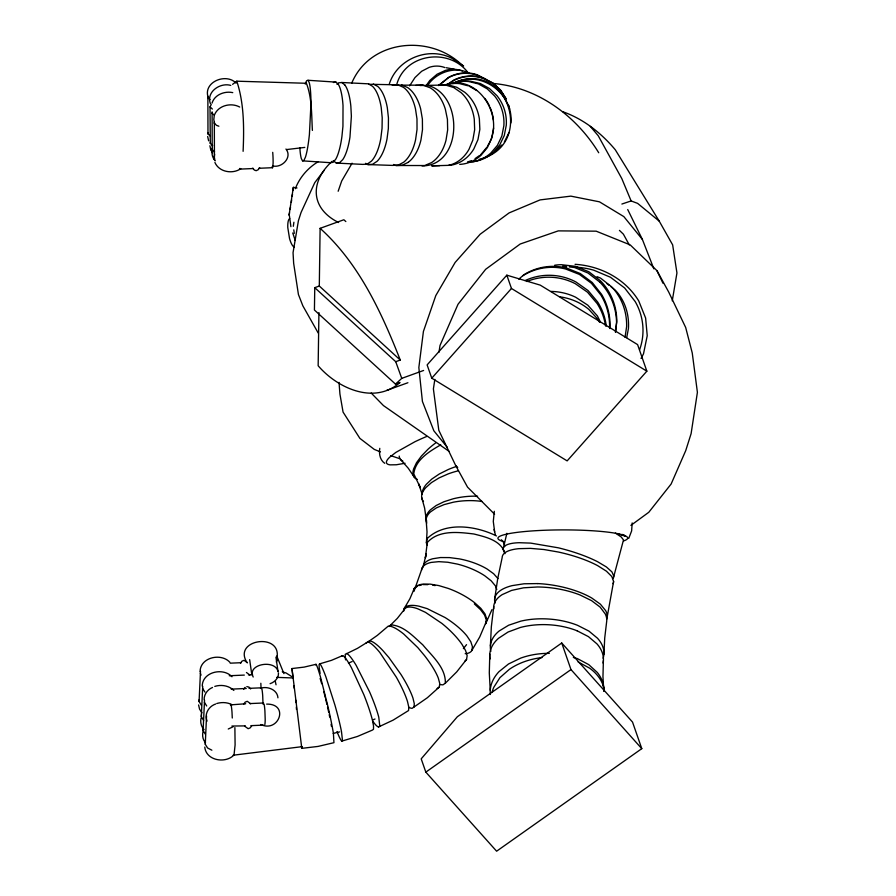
<?xml version="1.0" encoding="UTF-8"?>
<svg xmlns="http://www.w3.org/2000/svg" width="896" height="896" viewBox="0 0 896 896"><rect width="100%" height="100%" fill="white"/><g stroke="black" fill="none" stroke-linecap="round" stroke-linejoin="round"><path stroke-width="1.34" d="M314.754 287.672L395.73 361.693L400.277 360.046L319.301 286.026L314.754 287.672L314.429 310.016L395.494 384.115L400.042 382.48C374.36 405.048 337.534 388.338 318.158 365.758L318.92 312.57M319.301 286.026L320.118 228.334L343.862 219.755L345.834 221.558M632.173 522.928L631.635 530.902L628.779 538.306M489.798 654.091L489.294 672.896L490.246 690.301M603.389 660.621L602.963 676.536L603.77 691.253A58.106 37.811 -2 0 0 597.318 672.482L588.784 664.653L577.394 658.605L573.362 657.451M201.387 705.253L199.069 701.546L200.502 671.227M203.616 720.35L201.298 716.643L202.731 686.325M205.419 734.294L203.09 730.576L204.534 700.269M211.87 750.198L207.592 747.992L205.274 744.274L206.539 715.949M490.392 645.926L491.344 626.741L493.741 606.502M603.915 654.27L604.722 638.042L606.738 620.939A58.654 26.141 8.2 0 0 605.304 614.018L600.107 607.085L591.517 600.611L580.115 595.022A56.179 25.043 8.2 0 0 537.432 586.981L523.611 587.81L511.616 590.408L502.242 594.597A58.654 26.141 8.2 0 0 493.786 608.776M427.314 545.115L426.395 542.886L427.022 531.843L426.205 520.822M199.069 701.546L199.237 699.563M201.298 716.643L201.466 714.661M203.09 730.576L203.258 728.594M205.274 744.274L205.442 742.291M413.997 707.112L414.299 703.685L413.011 698.275A38.83 8.142 56.4 0 0 400.904 674.374L388.92 657.563L382.917 650.63A42.347 8.882 56.4 0 0 369.566 640.942L367.685 642.152L377.294 635.41L388.214 626.147A42.146 10.618 49.9 0 1 403.771 634.077L417.816 647.618L424.536 655.626A38.864 9.789 49.9 0 1 438.334 678.182L439.757 683.491L439.331 687.019L427.314 697.771L412.126 708.322A42.347 8.882 56.4 0 1 408.789 707.246M243.107 151.323C244.115 128.027 244.171 103.41 236.79 81.189L232.59 84.336M615.485 332.203L616.56 322.65A59.248 57.568 -72.8 0 0 599.693 282.005M214.234 115.774L213.797 119.582L214.637 123.547M212.318 149.162C211.49 152.958 212.05 157.192 214.738 160.149M214.066 158.502L214.603 154.202M200.088 671.597C200.178 657.35 220.976 652.635 229.813 662.222M202.25 686.112C202.328 671.877 223.126 667.15 231.974 676.749M201.096 717.965C200.066 722.109 201.13 726.544 204.075 729.669M204.131 699.81C203.907 694.411 207.637 689.427 212.531 687.456M202.989 731.674C202.149 735.381 202.664 739.558 205.341 742.448M276.954 657.955C281.826 631.893 232.086 639.486 247.061 662.603M278.488 673.086C278.734 678.126 274.624 682.203 270.077 683.682M615.485 332.136L616.806 321.238A59.472 57.142 -65.5 0 0 600.432 280.75L588.941 271.824L575.568 266.336L561.243 264.678A55.922 53.738 -65.5 0 0 554.68 265.227M293.037 190.467L293.339 187.342L296.99 187.97M210.314 136.125L207.973 133.941L207.872 96.186M212.632 145.6L210.291 143.416L210.034 106.859L211.232 104.518M207.973 133.941L208.13 132.742M214.558 151.794L212.206 149.61L212.106 111.854M210.291 143.416L210.437 142.229M215.186 160.877L214.435 159.734L214.334 121.979M212.206 149.61L212.363 148.411M214.435 159.734L214.592 158.536M445.334 683.222C445.95 667.722 431.917 655.883 422.766 644.806C413.65 636.798 404.298 626.091 391.507 624.893L389.122 626.528L397.342 618.352L404.454 609.325A41.91 12.858 40.2 0 1 418.029 608.91L425.466 612.349L441.851 623.392A38.819 11.906 40.2 0 1 461.955 644.302L465.573 650.552L467.152 655.693L466.57 659.378L456.725 671.888L445.334 683.222L442.938 684.858L440.182 684.589M292.197 196.381L292.51 194.219M293.317 226.307L293.899 222.242M625.038 337.31L626.629 326.558A59.965 55.552 -55.1 0 0 611.621 286.798L600.555 278.107L597.005 276.662M494.614 599.357L497.706 578.715L502.186 557.491A59.282 17.483 13.4 0 1 518.851 548.666L530.477 548.374L543.962 549.528L558.398 552.037A55.966 16.509 13.4 0 1 597.632 565.634L606.39 571.155L611.834 576.565L613.603 581.493L607.197 616.907M434.84 379.4L433.395 388.898L438.805 430.293L455.717 465.606L467.533 487.122L494.581 514.226M438.984 352.262L440.014 345.475L458.024 304.259L485.654 269.304L520.206 244.014L558.286 230.877L596.187 231.179L630.179 244.877L656.947 270.648L668.763 292.163L685.675 327.477L692.25 352.968L697.402 392.336L691.107 433.642L685.709 450.666L671.138 484.008L648.782 512.288L630.896 525.381M291.278 202.406L291.659 199.965M290.17 209.227L290.517 207.155M672.258 300.832L676.939 272.966L672.65 244.877L659.232 221.144L615.294 149.778C601.384 133.179 583.621 119.056 563.035 111.821M403.704 611.139L404.152 608.586L409.898 598.763L414.322 588.37M465.17 653.722A41.742 14.336 32.4 0 0 471.789 650.552L472.461 646.722L470.792 641.715L466.883 635.891A38.763 13.317 32.4 0 0 445.043 617.523L427.19 608.642L419.059 606.211A41.742 14.336 32.4 0 0 404.152 608.586M212.005 103.163C214.581 94.674 224.582 90.854 232.758 92.624M413.997 591.304L422.33 567.605M626.718 337.613L628.443 328.462A60.469 52.786 -48.6 0 0 615.283 290.17L611.094 286.866M289.565 212.778L289.038 215.354L293.339 187.342M493.618 128.05L491.658 138.342L487.346 147.65L480.95 155.333A38.685 35.739 87.1 0 1 459.715 164.394M426.395 542.886L427.235 538.518C445.043 521.338 475.933 525.717 496.462 535.942M379.781 448.336C378.862 453.622 379.971 460.152 384.731 463.322M494.312 511.291L493.293 521.461L494.626 531.742M423.707 564.514L426.227 553.616L425.387 557.861L427.302 542.517C438.637 529.715 458.562 532.112 473.894 533.994C485.262 536.894 500.472 540.109 504.762 552.619M504.963 553.683L503.059 549.36L506.867 533.31M612.998 578.637A59.506 14.829 14.8 0 0 613.838 576.24L623.493 539.941L621.219 536.984L615.395 533.086M253.187 677.018C246.512 663.824 275.934 658.952 278.074 671.922L275.934 657.115M239.434 169.075A10.494 0.974 87.2 0 0 239.702 169.131L239.938 168.414M258.899 168.291L272.597 167.686L273.09 163.509A11.782 1.098 87.2 0 0 272.922 155.21L272.72 152.342M338.162 191.251L341.701 180.981L352.083 163.195M295.322 188.72C299.566 177.509 307.854 167.944 318.102 161.762M491.96 609.638L485.576 623.93L486.315 619.976L484.579 615.093L480.491 609.616L474.331 603.904M389.155 84.504C396.805 58.946 428.523 46.054 452.01 58.352M396.581 85.075C404.858 52.998 450.195 47.242 468.63 73.494M487.626 145.824C506.598 117.746 477.546 71.344 443.666 85.434M305.133 83.899L306.622 80.73L308.011 80.282L335.989 82.118L338.408 84.493A42.594 10.326 -86.8 0 1 343.022 105.605L342.944 126.269L341.914 136.562A38.842 9.419 -86.8 0 1 335.731 159.219L333.11 162.322L330.512 162.702L302.534 160.854L301.325 158.558A42.526 5.454 -86.5 0 1 299.858 147.862M504.314 142.106L508.894 132.72M276.326 662.032L277.357 659.938L276.786 656.018L283.931 673.635M641.043 358.456L643.496 353.864L647.226 335.72L645.624 318.035L638.736 300.933C625.296 278.813 600.555 265.877 575.064 264.309M332.013 161.381C309.702 181.821 310.352 208.477 338.61 222.522M230.384 704.883L245.706 703.763M231.918 726.04L245.381 725.894M261.083 688.274L261.912 689.136A10.483 0.974 87.2 0 1 262.707 695.699L263.01 704.099M263.278 703.45L264.107 704.312A10.483 0.974 87.2 0 1 264.902 710.875L265.194 719.275A11.794 1.098 87.2 0 1 264.813 724.606M351.635 83.362C369.925 39.2 430.819 33.678 462.739 65.778M471.789 650.552L479.741 636.944L485.878 622.552A41.63 15.467 25.1 0 0 486.629 618.587L484.882 613.726L480.771 608.294L474.566 602.672A38.685 14.37 25.1 0 0 448.179 588.403L438.794 585.581L430.181 584.125L422.923 584.125A41.63 15.467 25.1 0 0 413.549 590.912M409.606 85.859L414.971 77.582L421.669 71.266L429.218 67.346A38.786 29.49 -82.8 0 1 444.853 67.57M259.683 167.653L258.25 169.691L256.166 170.699L254.397 170.083L252.75 168.157M426.194 85.546L429.822 80.427L437.102 74.222L445.334 70.426A38.584 32.222 -81.8 0 1 462.426 70.93M240.486 663.174L241.942 661.17L244.048 660.307L247.442 662.782M243.645 689.36L245.101 687.355M243.701 704.144L245.157 702.15L247.262 701.288L250.656 703.763M251.698 725.838L250.242 727.832L248.147 728.694L244.742 726.219M324.218 170.296L314.776 182.638L301.067 212.453L298.424 220.674L293.048 252.683L293.653 263.312L298.424 294.493L302.848 305.827L318.259 333.088M427.448 85.714C435.938 72.587 454.406 65.822 468.776 72.979M463.389 648.648L466.536 644.65M315.538 664.899L315.997 664.317A42.594 2.307 76.9 0 1 320.723 677.858L327.925 706.418A38.842 2.106 76.9 0 1 333.402 733.275L333.939 742.683L318.035 746.424L301.795 748.35L301.47 746.133M438.928 85.288L448.717 77.314A38.315 36.4 -77.5 0 1 477.322 74.838L486.046 79.363M289.666 218.478L288.781 219.554A15.31 4.323 80.1 0 0 287.784 227.573L289.554 238.605A13.989 3.942 80.1 0 0 293.037 246.176L294.224 247.05M438.57 85.568L448.515 77.638A38.282 36.96 -75.6 0 1 477.557 75.32L493.08 83.317L500.752 90.317L506.397 99.131M480.726 154.672L487.088 146.989M501.76 145.029L495.376 151.346M506.834 275.173L427.123 364.896L431.76 378.179L567.146 460.891L646.856 371.179L637.594 344.602L540.243 285.13L506.834 275.173L511.459 288.467L646.856 371.179M431.76 378.179L511.459 288.467M336.997 84.37L338.587 82.846L341.79 82.499L368.334 83.821L372.501 86.285A42.571 17.394 -87.4 0 1 381.226 107.61L382.211 117.757L382.054 128.318L380.789 138.611A38.808 15.859 -87.4 0 1 371.459 161.101L367.214 164.114L362.858 164.394L336.314 163.083L333.301 160.675M336.997 731.539A42.605 3.371 73.8 0 0 341.79 741.115L357.414 736.467L372.344 730.117L373.486 729.31L373.542 726.029L372.49 720.474A38.808 4.939 67.7 0 0 363.843 694.658L351.478 667.789A42.571 5.421 67.7 0 0 342.619 655.603L331.464 660.352L319.794 663.824L319.099 664.462L319.2 667.699L320.096 673.299M341.79 741.115L342.485 740.466L341.488 731.64A38.83 3.08 73.8 0 0 334.925 705.074L325.931 676.984A42.605 3.371 73.8 0 0 319.794 663.824M395.494 384.115L401.755 378.37L423.618 370.462M234.394 754.555C226.083 764.053 206.013 760.827 204.781 747.085M414.49 588.672L417.648 585.928M518.795 279.115L524.037 274.669A56.157 55.373 78.3 0 1 566.53 268.038M561.736 643.014L457.352 716.744L421.198 758.845L425.824 772.128L496.619 851.2L641.782 748.653L632.531 722.086L561.736 643.014L570.987 669.581L641.782 748.653M425.824 772.128L570.987 669.581M341.477 656.41L342.619 655.603M475.037 158.637L479.595 155.467M447.373 84.504L453.734 80.125A38.259 37.878 -65.9 0 1 483.504 78.154L492.61 82.835L500.226 89.802L505.837 98.571M447.541 84.739L453.947 80.394A38.282 38.136 -51.2 0 1 483.918 78.59M372.848 721.302A42.538 6.037 65.8 0 0 378.504 726.981L393.176 720.104L408.554 710.55L408.789 707.168L407.557 701.725A38.819 7.291 59.5 0 0 396.357 677.23L379.837 652.512A42.426 7.963 59.5 0 0 367.662 642.04L357.437 648.368L345.206 654.36L345.542 659.882M378.504 726.97L379.781 726.107L378.784 717.282A38.808 5.499 65.8 0 0 369.522 691.746L356.138 665.325A42.538 6.037 65.8 0 0 346.472 653.498M437.091 688.52L439.331 687.019M490.022 154.918L493.226 152.779M365.971 643.126L367.662 642.04M305.558 83.765L306.41 83.283C312.066 98.101 311.506 114.733 312.39 130.424M440.765 444.819C429.576 451.36 415.352 459.715 413.773 473.861L420.426 487.838L418.667 483.885L422.229 494.39A41.474 17.282 -18.9 0 1 426.283 484.355L431.85 479.024L439.32 473.973L448.179 469.549A38.315 15.96 -18.9 0 1 456.602 466.413M408.206 162.333L402.192 165.278L395.931 165.502L393.501 164.494M240.811 168.75C232.478 174.339 219.139 172.166 214.906 162.478M215.656 704.032C208.768 706.227 204.03 714.168 207.077 721.123M233.139 726.768L228.256 729.008M348.454 663.107L352.094 661.562M372.568 720.037L374.998 719.006M386.669 390.398L407.904 382.726M467.578 161.952L471.464 160.653M621.88 204.042L631.131 200.95L637.605 203.37L659.232 221.144M454.462 82.533C508.704 59.517 535.786 145.858 479.226 159.354M454.552 82.947C481.051 69.339 513.912 94.035 510.888 122.976M302.534 160.854L303.923 160.406L305.402 157.237A38.875 4.984 -86.5 0 0 309.411 134.422L310.979 103.499A42.526 5.454 -86.5 0 0 309.21 82.578L308.011 80.282M214.782 686.392C221.312 684.376 228.883 685.563 233.856 690.446M246.803 686.616L248.965 687.086L250.6 688.968M216.787 703.506C221.85 701.994 227.338 702.307 232.098 704.693M418.992 585.581L421.68 584.898M315.997 664.317L304.125 667.106L291.984 668.55L292.992 677.88M333.166 733.41L339.618 731.886M260.456 688.274C267.467 685.877 277.402 689.674 277.939 697.816M405.059 463.266L396.334 464.766L390.13 464.856A53.2 9.822 -22 0 1 389.805 457.106L395.819 452.435L414.904 441.75A49.056 9.061 -22 0 1 426.686 436.464M333.39 82.499L335.989 82.118M302.131 746.659L233.195 755.216L234.091 754.365L235.099 744.923L234.886 727.574M286.877 149.531L304.808 147.414M336.314 163.083L339.517 162.736L342.698 159.678A38.83 11.637 -87 0 0 349.966 137.077L351.378 116.222L350.84 106.109A42.605 12.768 -87 0 0 344.814 84.907M368.603 84.269L397.869 84.829L403.435 87.338A42.426 23.038 -87.9 0 1 415.464 108.786L416.987 118.944L417.021 129.528L415.565 139.798A38.819 21.078 -87.9 0 1 403.704 162.21L398.149 165.178L392.392 165.402L367.819 164.573L365.568 163.33M367.819 164.573L372.523 164.304L377.082 161.314A38.808 17.125 -87.5 0 0 387.038 138.835L388.349 128.554L388.45 117.981L387.33 107.834A42.538 18.771 -87.5 0 0 377.81 86.475L373.296 84M239.702 169.131L253.411 168.526M230.182 663.174L241.147 662.704M229.242 675.741L244.317 675.091M248.438 674.912L252.549 674.733M231.179 689.136L246.254 688.475M248.998 688.352L261.33 687.814M249.816 703.584L263.525 702.99M250.858 725.659L263.2 725.122M392.101 85.064L397.869 84.829M395.158 85.142L422.968 85.176L429.979 87.707A42.146 28.75 -88.7 0 1 445.346 109.211L447.429 119.37L447.653 129.954L446.006 140.235A38.864 26.51 -88.7 0 1 431.57 162.602L424.682 165.536L395.931 165.502M415.778 85.378L422.968 85.176M419.944 85.534L445.514 85.008L453.667 87.528L461.082 92.624A41.91 33.398 -89.8 0 1 474.275 119.157L474.656 129.73L472.853 140.011L469.011 149.285A38.819 30.946 -89.8 0 1 448.37 165.357L431.704 165.838L439.69 165.626M438.838 85.042L447.899 84.784L456.781 87.27L464.878 92.333A41.742 36.355 88.9 0 1 479.36 118.798L479.842 129.371L477.949 139.653L473.827 148.949A38.763 33.757 88.9 0 1 451.494 165.11L448.896 165.178M422.027 165.906C462.806 166.085 463.926 94.17 427.515 85.333M537.79 583.587L524.07 583.778L512.165 585.626A58.778 23.33 10 0 0 495.074 603.075M423.013 584.562L427.818 584.64M236.79 81.189L306.41 83.283M276.629 677.365L293.35 677.97M266.638 704.11C289.666 703.718 278.69 733.174 260.814 724.494M230.776 85.4C220.192 82.264 205.923 91.963 210.414 103.701M272.653 165.906C281.77 168.392 292.701 157.371 285.958 149.027M562.722 266.123L566.653 266.582M569.285 266.896L574.526 267.512L588.034 273.034L599.693 282.016M432.667 585.133L435.12 585.592M446.253 67.715L454.362 69.261M492.52 83.418C536.928 86.89 575.904 115.349 598.718 152.757M467.757 85.736L459.704 83.653A38.685 35.739 87.1 0 0 447.462 84.549M282.262 671.798L286.16 673.019L291.738 676.57M246.434 672.493L249.827 674.968M390.645 455.605L399.728 458.696M218.87 126.202L216.53 125.35L214.189 123.166M239.691 107.038C230.944 102.256 217.974 105.459 214.323 115.282L211.949 113.053M566.53 268.027L580.283 273.538L592.234 282.498L601.552 294.302A58.811 57.982 78.3 0 1 609.93 328.563M380.464 451.909L374.304 449.422L359.867 438.357L343.067 412.093L339.931 394.038L339.024 382.379M401.408 84.918L407.478 87.45A42.347 25.032 -88.2 0 1 420.661 108.931L422.386 119.09L422.486 129.662L420.963 139.944A38.83 22.949 -88.2 0 1 408.206 162.333M577.058 630.773L588.437 636.63L596.971 643.899A58.206 33.006 2.9 0 1 603.053 663.04M622.507 534.43L625.274 535.864A60.491 1.4 21.1 0 1 617.747 533.814M578.099 661.954L589.501 668.091A57.994 39.984 -4.8 0 1 604.374 690.76M469.101 86.094L476.594 90.485M210.056 99.557L207.715 97.373M212.374 109.043L210.034 106.859M452.547 58.643L463.635 65.979M449.03 451.315L383.454 405.586L371.224 393.064M236.096 83.16C226.117 72.531 202.754 82.062 208.197 97.451M606.906 283.573L609 285.219M341.79 82.499L344.814 84.907M320.118 228.334C358.949 263.334 381.461 312.234 400.277 360.046M619.45 230.384L623.392 234.181L629.317 244.966M455.717 465.606L457.699 467.51M501.312 539.762L503.059 541.464L504.896 545.933M230.63 704.424L231.213 705.746A10.483 0.974 87.2 0 1 232.008 712.309L232.277 718.021M204.882 692.026L202.563 688.318M206.685 705.97L204.366 702.251M497.952 578.581L493.64 573.731L487.144 569.038A38.494 15.434 14.7 0 0 459.402 558.891L449.523 557.592L440.44 557.547L432.79 558.746A41.597 16.677 14.7 0 0 422.856 567.594M400.736 459.715L408.285 468.272L414.646 477.646M590.307 126.392L598.248 135.766L621.802 178.595L631.131 200.95M653.856 268.845L642.398 239.467L623.84 216.608L599.446 201.824L570.864 196.134L540.064 199.909L509.118 212.901L480.155 234.237L455.146 262.438L435.792 295.59L423.416 331.442L418.846 367.55L422.419 401.442L433.866 430.819L447.362 447.44M202.026 712.846L199.55 709.128L198.598 704.928M210.874 150.058L212.755 152.925M599.558 322.246L598.304 319.76L588.784 309.344A56.224 52.091 -9 0 0 560.101 296.878M600.275 321.754L597.408 315.941L587.821 305.189L575.646 297.214A56.202 53.189 -4.3 0 0 550.95 291.424M627.715 209.552L642.398 239.467M656.947 270.648L662.984 283.259M613.838 576.24L611.934 571.906L606.39 566.955L597.576 561.714A55.877 13.922 14.8 0 0 558.398 547.826L530.712 543.11L519.243 542.707A59.506 14.829 14.8 0 0 503.07 549.36M208.634 140.829L207.659 136.517M496.787 589.467L495.443 585.906L491.198 580.843L484.792 575.803A38.55 15.086 18.6 0 0 457.464 564.11L447.742 562.24L438.805 561.658L431.267 562.408A41.619 16.285 18.6 0 0 421.523 570.248M200.334 673.21L201.062 675.158M275.307 681.464L276.046 684.779M395.73 361.693L401.755 378.37M292.746 232.982L295.243 240.453M421.68 497.426L424.626 508.099L426.149 519.042M323.803 691.566L325.371 697.816M494.066 529.446L495.443 535.024M325.685 699.126L326.928 704.379M209.899 145.746L210.739 149.71M291.984 668.55L301.795 748.35M249.648 659.624L251.586 673.086M293.798 229.846L294.28 233.386M289.442 215.97L290.898 226.666M295.658 700.011L295.971 702.565M293.91 685.619L294.224 688.274M260.837 683.256L261.05 688.027M296.352 706.955L296.486 709.475M639.554 349.866A59.147 57.691 19.3 0 0 635.186 301.56L624.624 287.963L610.478 277.256L593.69 270.166A78.232 76.317 19.3 0 0 575.422 267.187M503.754 541.677A64.882 8.254 -0.1 0 1 561.109 529.906A64.882 8.254 -0.1 0 1 623.594 540.938M272.597 167.686A10.494 0.974 87.2 0 1 272.037 166.813M484.814 98.37A41.63 38.472 87.1 0 1 489.541 106.165M490.078 107.363A41.63 38.472 87.1 0 1 493.45 120.098M456.814 82.477A38.494 37.52 81.5 0 1 470.546 81.222L480.402 83.563L489.418 88.491L496.944 95.67A41.597 40.544 81.5 0 1 506.285 125.261L504.258 135.565L499.755 144.906L493.08 152.645A38.494 37.52 81.5 0 1 472.629 161.75M508.738 105.291A41.552 41.406 -51.2 0 1 509.656 109.133M468.171 162.266A38.55 36.982 84.3 0 0 490.818 153.059L497.414 145.331L501.861 136.002L503.866 125.709A41.619 39.917 84.3 0 0 494.693 96.074L487.267 88.872L478.397 83.899L468.675 81.525A38.55 36.982 84.3 0 0 452.771 83.507M327.533 707A29.982 1.624 76.9 0 1 328.686 712.186M329.213 714.672A29.982 1.624 76.9 0 1 329.717 717.091M331.083 724.237A29.982 1.624 76.9 0 1 331.464 726.432M320.13 678.462A32.838 1.781 76.9 0 1 321.698 683.726M466.57 659.389A41.91 12.858 40.2 0 1 465.002 660.912M482.059 501.48A38.282 16.24 -3.5 0 0 453.421 502.186L444.147 504.594L436.33 507.909L430.506 511.896A41.552 17.629 -3.5 0 0 426.798 523.029M426.731 521.226A41.552 17.651 -7.4 0 1 430.405 509.824L436.206 505.49L443.979 501.726L453.186 498.792A38.259 16.251 -7.4 0 1 477.579 496.216M457.845 470.926A38.282 16.094 -15.4 0 0 448.045 473.95L439.051 477.926L431.469 482.597L425.813 487.626A41.507 17.461 -15.4 0 0 423.472 501.514M417.301 479.416A41.362 15.714 -35.3 0 1 413.65 468.81L416.517 462.717L421.411 456.053L427.997 449.254A38.584 14.661 -35.3 0 1 435.848 442.792M402.875 461.115A41.294 14.594 -42.8 0 1 399.202 456.086M526.87 281.512A56.302 54.858 11.3 0 1 575.288 283.696L587.485 292.186L597.072 303.475A58.206 56.706 11.3 0 1 605.539 325.942M606.267 326.01A58.274 57.098 18.9 0 0 597.654 301.986L588.09 290.562L575.915 281.96A56.314 55.171 18.9 0 0 525.056 280.605M522.917 275.688A56.202 55.496 57 0 1 565.544 268.968L579.387 274.411L591.438 283.293L600.869 295.019A58.643 57.915 57 0 1 609.56 327.734M549.326 653.352A56.224 36.579 -2 0 0 520.632 658.134L508.514 663.981L499.005 671.653A58.027 37.755 -2 0 0 490.336 694.501M490.078 658.986A58.206 33.006 2.9 0 1 498.602 638.232L508.11 632.005L520.262 627.502A56.302 31.931 2.9 0 1 577.058 630.773M490.851 651.381A58.274 31.45 4.2 0 1 499.162 630.986L508.659 625.218L520.778 621.152A56.302 30.386 4.2 0 1 577.55 625.318L588.93 631.109L597.464 638.198A58.274 31.45 4.2 0 1 603.12 658.28M492.038 692.462A57.994 39.984 -4.8 0 1 493.763 687.344L499.923 677.667L509.376 669.301A56.258 38.786 -4.8 0 1 541.979 657.586M537.79 583.587A56.19 22.31 10 0 1 591.774 598.035L600.41 604.206L605.674 610.635A58.778 23.33 10 0 1 606.726 619.259M613.603 581.493A59.282 17.483 13.4 0 1 613.054 583.677"/></g></svg>
